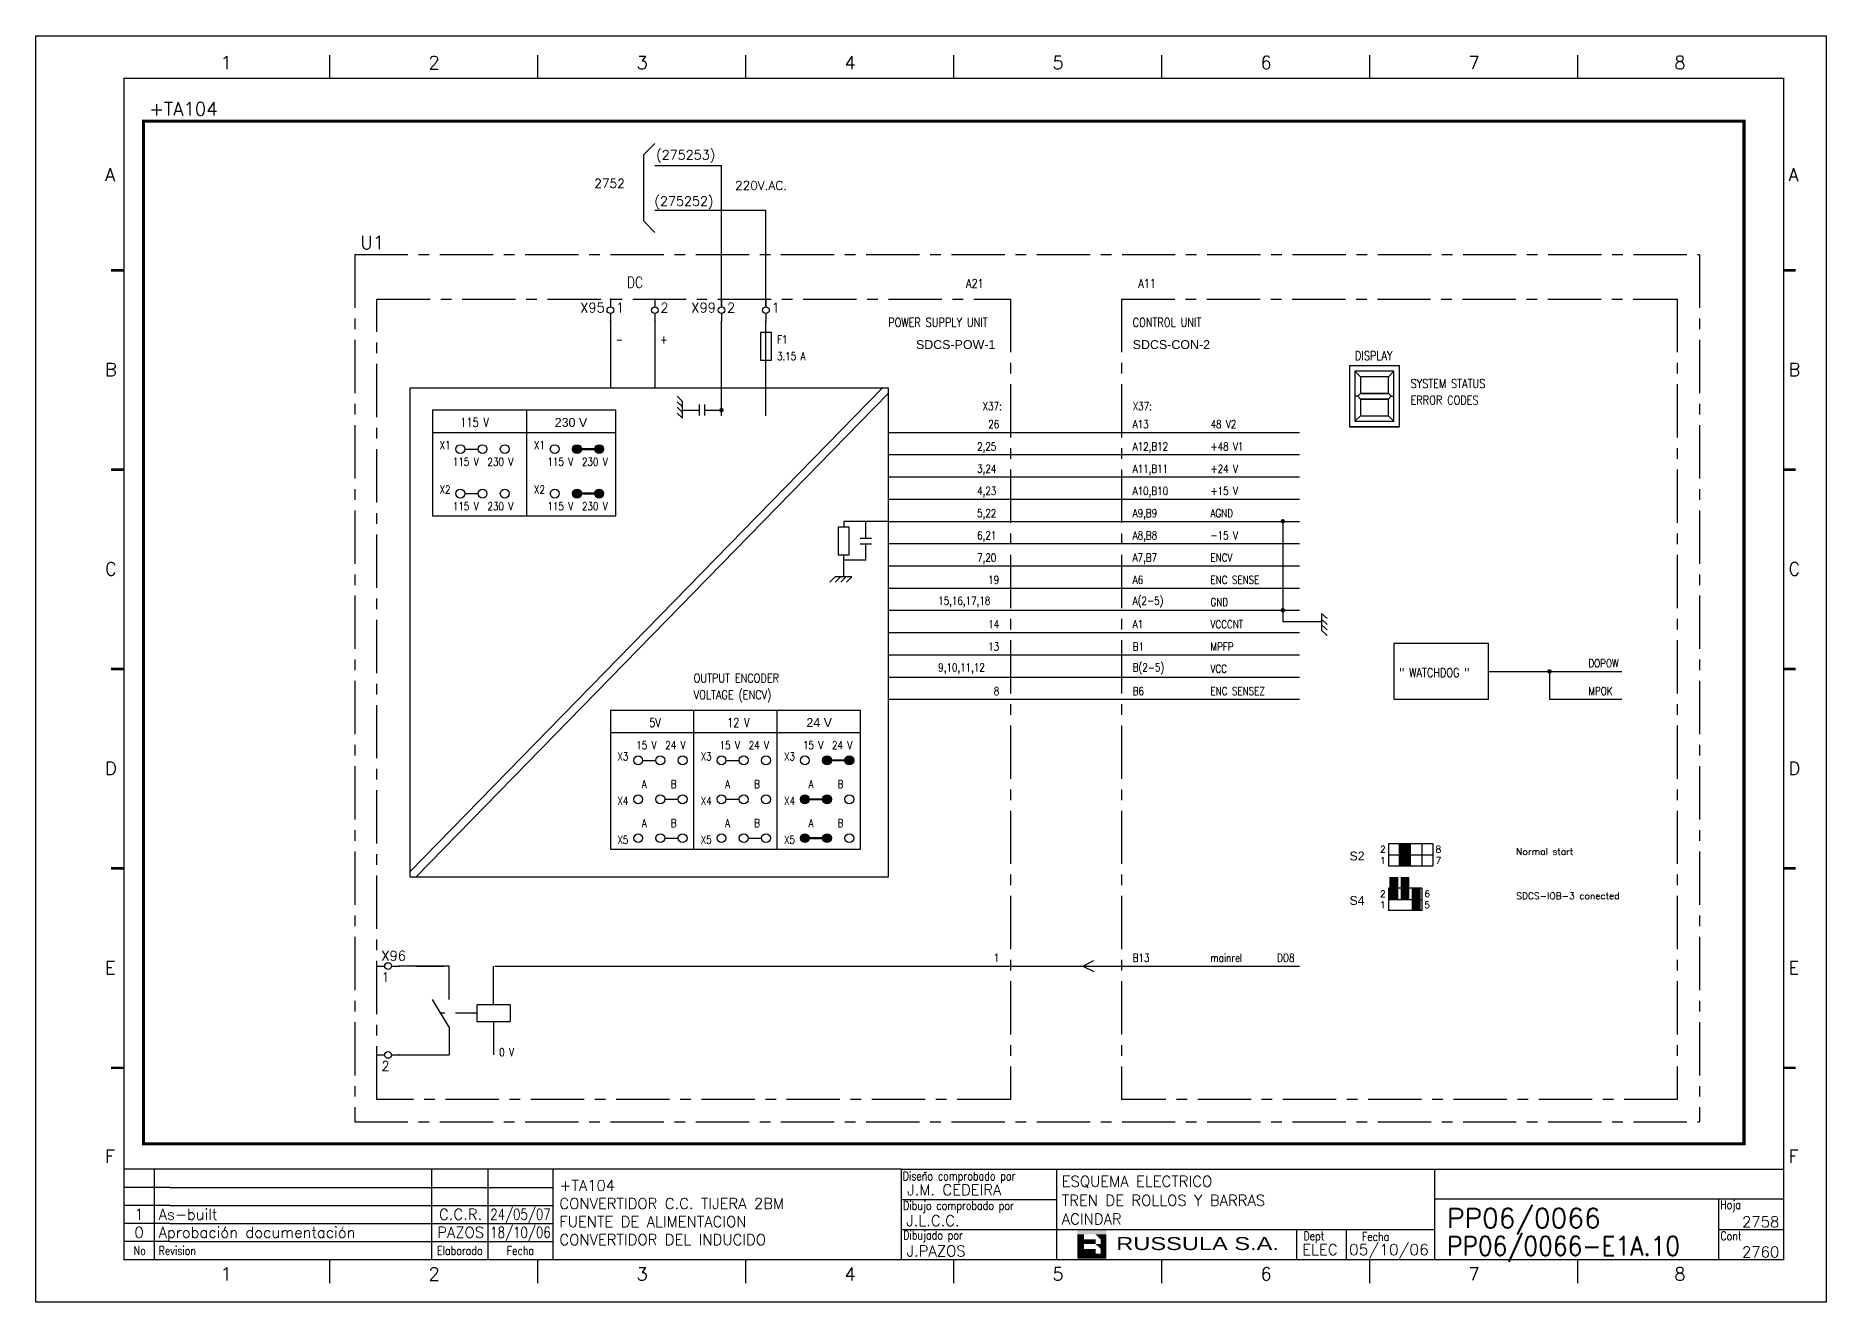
# Model space of a CAD drawing. Extents: x -25 to 1044, y -25744 to 292.
# Drawn here: x 432.8 to 852.8, y -20972.9 to -20675.9 of the extents above; entities that cross this region are included whole.
import ezdxf
from ezdxf.enums import TextEntityAlignment as Align

# ---------------------------------------------------------------- set-up
doc = ezdxf.new("R2010")
doc.units = 0
doc.header["$LTSCALE"] = 10
doc.header["$MEASUREMENT"] = 0
for name, pattern in [('CENTER', [2, 1.25, -0.25, 0.25, -0.25]), ('DASHDOT', [1, 0.5, -0.25, 0, -0.25]), ('DASHED', [0.75, 0.5, -0.25])]:
    doc.linetypes.add(name, pattern=pattern)
doc.layers.get('0').update_dxf_attribs({"linetype": 'CONTINUOUS'})
for name, color, linetype in [('1', 7, 'CONTINUOUS'), ('10', 5, 'CONTINUOUS'), ('2', 7, 'CONTINUOUS'), ('25', 3, 'CONTINUOUS'), ('25K', 4, 'DASHED'), ('25PK', 4, 'CENTER'), ('35', 2, 'CONTINUOUS'), ('8', 1, 'CONTINUOUS'), ('9', 6, 'CONTINUOUS'), ('DIBUJO', 7, 'CONTINUOUS'), ('NODE', 7, 'CONTINUOUS')]:
    doc.layers.add(name, color=color, linetype=linetype)
doc.styles.add('ABBSTYLE', font='ROMANS.SHX', dxfattribs={"width": 0.8})
doc.styles.add('HELV', font='HELVBLD.SHX', dxfattribs={"width": 1.2})
doc.styles.add('HELVETICA', font='HELV.SHX')
doc.styles.add('LABEL', font='SIMPLEX', dxfattribs={"width": 0.8, "height": 4})
doc.styles.add('ROMANS', font='romans')
doc.styles.get("Standard").update_dxf_attribs({"font": 'simplex'})

# ---------------------------------------------------------------- blocks, each defined once
blk = doc.blocks.new('NOD', base_point=(237.5, 170))
at = {"layer": 'NODE'}
blk.add_point((237.5, 170), dxfattribs=at)
blk = doc.blocks.new('$$PLL21C')
for p, q in [((-2.5, 0), (-0.75, 0)), ((0.75, 0), (2.5, 0))]:
    blk.add_line(p, q)
at = {"layer": '2'}
blk.add_circle((0, 0), 0.75, dxfattribs=at)
for p in [(-2.5, 0), (2.5, 0)]:
    blk.add_blockref('NOD', p, dxfattribs=at)
at = {"layer": '8'}
blk.add_attdef('*A', (-1.5, -3.575), '', height=2.15, dxfattribs=at)
at = {"layer": '9'}
blk.add_attdef('ID', (-1.5, 1.25), '', height=2.15, dxfattribs=at)
blk = doc.blocks.new('$$PLU21C')
for p, q in [((0, 2.5), (0, 0.75)), ((0, -0.75), (0, -2.5))]:
    blk.add_line(p, q)
at = {"layer": '2'}
blk.add_circle((0, 0), 0.75, dxfattribs=at)
for p in [(0, 2.5), (0, -2.5)]:
    blk.add_blockref('NOD', p, dxfattribs=at)
at = {"layer": '8'}
blk.add_attdef('*A', (1.25, -0.5), '', height=2.15, dxfattribs=at)
at = {"layer": '9'}
blk.add_attdef('ID', text='', height=2.15, dxfattribs=at).set_placement((-1.25, -0.5), align=Align.RIGHT)
blk = doc.blocks.new('newcajec')
at = {"layer": '1'}
for p, q in [((179.4, 20.85), (0.13, 20.85)), ((7, 20.85), (7, 0)), ((71, 20.85), (71, 0)), ((84, 20.85), (84, 0.09)), ((99, 20.85), (99, 0)), ((215.2, 20.8), (215.2, 0)), ((10.6, 16.64), (0, 16.64)), ((10.6, 16.64), (99, 16.64)), ((184.64, 20.18), (184.81, 20.01)), ((184.81, 20.01), (185.18, 20.25)), ((10.6, 12.48), (0, 12.48)), ((10.6, 12.48), (99, 12.48)), ((179.4, 13.87), (215.2, 13.87)), ((368, 14.06), (368, 0)), ((10.6, 8.32), (0, 8.32)), ((10.6, 8.32), (99, 8.32)), ((10.6, 4.16), (0, 4.16)), ((10.6, 4.16), (99, 4.16)), ((179.4, 6.93), (267.63, 6.93)), ((267.63, 6.93), (302.5, 6.93)), ((270.63, 6.91), (270.63, 0)), ((282.07, 6.93), (282.07, 0)), ((368, 6.93), (383, 6.93))]:
    blk.add_line(p, q, dxfattribs=at)
for points in [[(47.5, 272.5, 0.3, 0.3, 0), (47.5, 277.91, 0.3, 0.3, 0)], [(95.5, 272.5, 0.3, 0.3, 0), (95.5, 277.91, 0.3, 0.3, 0)], [(143.5, 272.5, 0.3, 0.3, 0), (143.5, 277.91, 0.3, 0.3, 0)], [(191.5, 272.5, 0.3, 0.3, 0), (191.5, 277.91, 0.3, 0.3, 0)], [(239.5, 272.5, 0.3, 0.3, 0), (239.5, 277.91, 0.3, 0.3, 0)], [(287.5, 272.5, 0.3, 0.3, 0), (287.5, 277.91, 0.3, 0.3, 0)], [(335.5, 272.5, 0.3, 0.3, 0), (335.5, 277.91, 0.3, 0.3, 0)], [(-2.99, 228.23, 0.6, 0.6, 0), (-0.18, 228.23, 0.6, 0.6, 0)], [(383.01, 228.23, 0.6, 0.6, 0), (385.82, 228.23, 0.6, 0.6, 0)], [(-2.99, 182.23, 0.6, 0.6, 0), (-0.18, 182.23, 0.6, 0.6, 0)], [(383.01, 182.23, 0.6, 0.6, 0), (385.82, 182.23, 0.6, 0.6, 0)], [(-2.99, 136.23, 0.6, 0.6, 0), (-0.18, 136.23, 0.6, 0.6, 0)], [(383.01, 136.23, 0.6, 0.6, 0), (385.82, 136.23, 0.6, 0.6, 0)], [(-2.99, 90.23, 0.6, 0.6, 0), (-0.18, 90.23, 0.6, 0.6, 0)], [(383.01, 90.23, 0.6, 0.6, 0), (385.82, 90.23, 0.6, 0.6, 0)], [(-2.99, 44.23, 0.6, 0.6, 0), (-0.18, 44.23, 0.6, 0.6, 0)], [(383.01, 44.23, 0.6, 0.6, 0), (385.82, 44.23, 0.6, 0.6, 0)], [(383, 20.8, 0.3, 0.3, 0), (179.4, 20.8, 0.3, 0.3, 0), (179.4, 0, 0.3, 0.3, 0)], [(302.5, 20.8, 0.3, 0.3, 0), (302.5, 0, 0.3, 0.3, 0)], [(302.5, 14, 0.3, 0.3, 0), (383, 14, 0.3, 0.3, 0)], [(47.5, -5.5, 0.3, 0.3, 0), (47.5, -0.09, 0.3, 0.3, 0)], [(95.5, -5.5, 0.3, 0.3, 0), (95.5, -0.09, 0.3, 0.3, 0)], [(143.5, -5.5, 0.3, 0.3, 0), (143.5, -0.09, 0.3, 0.3, 0)], [(191.5, -5.5, 0.3, 0.3, 0), (191.5, -0.09, 0.3, 0.3, 0)], [(239.5, -5.5, 0.3, 0.3, 0), (239.5, -0.09, 0.3, 0.3, 0)], [(287.5, -5.5, 0.3, 0.3, 0), (287.5, -0.09, 0.3, 0.3, 0)], [(335.5, -5.5, 0.3, 0.3, 0), (335.5, -0.09, 0.3, 0.3, 0)]]:
    blk.add_lwpolyline(points, format="xyseb", dxfattribs=at)
at = {"layer": '1', "const_width": 0.3}
blk.add_lwpolyline([(0, 0), (0, 272.5), (383, 272.5), (383, 0)], close=True, dxfattribs=at)
at = {"layer": '2', "color": 14}
for p, q in [((221.42, 4.69), (221.42, 5.81)), ((221.42, 2.47), (221.42, 3.58))]:
    blk.add_line(p, q, dxfattribs=at)
for points in [[(220.05, 5.81), (220.05, 6.92), (226.74, 5.81), (226.74, 6.92)], [(221.42, 2.47), (220.05, 2.47), (221.42, 5.81), (220.05, 5.81)], [(221.42, 4.69), (224.25, 4.69), (221.42, 3.58), (224.25, 3.58)], [(224.25, 5.81), (225.37, 5.81), (225.37, 4.69)], [(225.37, 5.81), (226.74, 5.81), (225.37, 1.35), (226.74, 1.35)], [(224.25, 0.24), (224.25, 2.47), (220.05, 0.24), (220.05, 2.47)], [(224.25, 3.58), (225.37, 3.58), (225.37, 2.47)], [(226.74, 1.35), (226.74, 0.24), (224.25, 1.35), (224.25, 0.24)]]:
    blk.add_solid(points, dxfattribs=at)
at = {"layer": '1', "style": 'ROMANS'}
for s, p in [('1', (22.29, 274.68)), ('2', (70.29, 274.68)), ('3', (118.29, 274.68)), ('4', (166.29, 274.68)), ('5', (214.29, 274.68)), ('6', (262.29, 274.68)), ('7', (310.29, 274.68)), ('8', (357.79, 274.68)), ('A', (-4.37, 248.84)), ('A', (384.13, 248.84)), ('B', (-4.37, 203.84)), ('B', (384.13, 203.84)), ('C', (-4.37, 157.84)), ('C', (384.13, 157.84)), ('D', (-4.37, 111.84)), ('D', (384.13, 111.84)), ('E', (-4.37, 65.84)), ('E', (384.13, 65.84)), ('F', (-4.37, 22.34)), ('F', (384.13, 22.34)), ('1', (22.29, -4.82)), ('2', (70.29, -4.82)), ('3', (118.29, -4.82)), ('4', (166.29, -4.82)), ('5', (214.29, -4.82)), ('6', (262.29, -4.82)), ('7', (310.29, -4.82)), ('8', (357.79, -4.82))]:
    blk.add_text(s, height=3, dxfattribs=at).set_placement(p)
at = {"layer": '1', "style": 'LABEL', "width": 0.8}
for s, p in [('Diseno comprobado por', (179.73, 18.27)), ('Dibujo comprobado por', (179.81, 11.47)), ('Hoja', (368.38, 11.66)), ('Dibujado por', (179.83, 4.64)), ('Fecha', (285.71, 4.3)), ('Cont', (368.43, 4.46)), ('No', (2.23, 1.05)), ('Revision', (8, 1.05))]:
    blk.add_text(s, height=2, dxfattribs=at).set_placement(p)
for s, p in [('Dept', (274.61, 4.44)), ('Elaborado', (77.5, 1.05)), ('Fecha', (91.5, 1.05))]:
    blk.add_text(s, height=2, dxfattribs=at).set_placement(p, align=Align.CENTER)
at = {"layer": '10', "style": 'ROMANS'}
for tag, p in [('REV41', (3.5, 18.74)), ('REV43', (77.7, 18.74)), ('REV31', (3.5, 14.58)), ('REV33', (77.7, 14.58)), ('REV21', (3.5, 10.42)), ('REV23', (77.7, 10.42)), ('REV11', (3.5, 6.27)), ('REV13', (77.7, 6.27))]:
    blk.add_attdef(tag, text='', height=2.5, dxfattribs=at).set_placement(p, align=Align.MIDDLE)
for tag, p, height in [('REV42', (8, 17.49), 2.5), ('SHEETNAME1', (100.5, 15.83), 2.5), ('DESIGNCHECK', (180.74, 14.83), 2.5), ('DOCUMENTTYPE', (216.43, 16.8), 2.5), ('NOTA', (305.32, 15.8), 3), ('REV32', (8, 13.33), 2.5), ('SHEETNAME2', (100.5, 11.67), 2.5), ('OBJECT', (216.43, 12.4), 2.5), ('REV22', (8, 9.17), 2.5), ('SHEETNAME3', (100.5, 7.51), 2.5), ('DRAWINGCHECK', (180.53, 7.71), 2.5), ('CUSTOMER', (216.43, 8.08), 2.5), ('ORDER', (305.32, 7.3), 4.5), ('REV12', (8, 5.01), 2.5), ('SHEETNAME4', (100.5, 3.35), 2.5), ('DOCUMENT_ID', (305.32, 0.93), 4.4), ('USER', (180.63, 0.71), 2.5), ('DEPARTMENT', (271.93, 1.05), 2.5)]:
    blk.add_attdef(tag, p, '', height=height, dxfattribs=at)
for tag, width, p, p2 in [('REV44', 1.221199, (84.53, 17.49), (98.48, 17.49)), ('REV34', 1.221199, (84.53, 13.33), (98.48, 13.33)), ('REV24', 1.221199, (84.53, 9.17), (98.48, 9.17)), ('REV14', 1.221199, (84.53, 5.01), (98.48, 5.01)), ('CREATED2', 7.039915, (282.71, 1.05), (301.14, 1.05))]:
    blk.add_attdef(tag, text='', height=2.5, dxfattribs=dict(at, width=width)).set_placement(p, p2, align=Align.FIT)
for tag, p in [('SHEET', (382, 7.43)), ('NEXTSHEET', (382, 0.5))]:
    blk.add_attdef(tag, text='', height=2.5, dxfattribs=at).set_placement(p, align=Align.RIGHT)
at = {"layer": 'DIBUJO', "color": 14, "style": 'HELVETICA', "width": 1.3}
blk.add_text('RUSSULA S.A.', height=3, dxfattribs=at).set_placement((229, 2.19))

msp = doc.modelspace()

# ---------------------------------------------------------------- linework, layer by layer
at = {"layer": '2', "color": 7}
for p, q in [((575.44, -20703.76), (578.05, -20701.15)), ((575.44, -20719.4), (575.44, -20703.76)), ((578.05, -20706.36), (593.69, -20706.36)), ((593.69, -20739.21), (593.69, -20706.36)), ((578.05, -20716.79), (604.12, -20716.79)), ((604.12, -20739.21), (604.12, -20716.79)), ((578.05, -20722.01), (575.44, -20719.4)), ((760.56, -20865.41), (750.13, -20865.41)), ((750.13, -20865.41), (750.13, -20870.62)), ((752.73, -20870.62), (752.73, -20865.41)), ((755.34, -20870.62), (755.34, -20865.41)), ((757.95, -20865.41), (757.95, -20870.62)), ((760.56, -20865.41), (760.56, -20870.62)), ((750.13, -20868.01), (760.56, -20868.01)), ((750.13, -20870.62), (760.56, -20870.62)), ((750.13, -20870.62), (760.56, -20870.62)), ((750.13, -20875.83), (750.13, -20881.05)), ((757.95, -20875.83), (750.13, -20875.83)), ((757.95, -20875.83), (757.95, -20881.05)), ((750.13, -20878.44), (757.95, -20878.44)), ((757.95, -20881.05), (750.13, -20881.05))]:
    msp.add_line(p, q, dxfattribs=at)
at = {"layer": '2', "color": 3, "linetype": 'DASHDOT', "const_width": 0.73}
msp.add_lwpolyline([(458.11, -20695.93), (833.56, -20695.93), (833.56, -20935.8), (458.11, -20935.8), (458.11, -20695.93)], dxfattribs=at)
at = {"layer": '2', "color": 7, "const_width": 1.04}
for points in [[(559.28, -20772.85, 1), (560.32, -20772.85, 1)], [(564.49, -20772.85, 1), (565.53, -20772.85, 1)], [(559.28, -20783.28, 1), (560.32, -20783.28, 1)], [(564.49, -20783.28, 1), (565.53, -20783.28, 1)], [(617.94, -20845.85, 1), (618.98, -20845.85, 1)], [(623.15, -20845.85, 1), (624.2, -20845.85, 1)], [(612.72, -20854.98, 1), (613.77, -20854.98, 1)], [(617.94, -20854.98, 1), (618.98, -20854.98, 1)], [(612.72, -20864.1, 1), (613.77, -20864.1, 1)], [(617.94, -20864.1, 1), (618.98, -20864.1, 1)]]:
    msp.add_lwpolyline(points, format="xyb", close=True, dxfattribs=at)
at = {"layer": '2', "color": 7, "const_width": 0.521}
for points in [[(560.79, -20772.85), (564.13, -20772.85)], [(560.79, -20783.28), (564.13, -20783.28)], [(619.45, -20845.85), (622.79, -20845.85)], [(614.24, -20854.98), (617.57, -20854.98)], [(614.24, -20864.1), (617.57, -20864.1)]]:
    msp.add_lwpolyline(points, dxfattribs=at)
at = {"layer": '2', "color": 7}
for points in [[(752.73, -20865.41), (752.73, -20870.62), (755.34, -20865.41), (755.34, -20870.62)], [(750.39, -20878.4), (750.39, -20873.18), (752.47, -20878.4), (752.47, -20873.18)], [(752.99, -20878.4), (752.99, -20873.18), (755.08, -20878.4), (755.08, -20873.18)], [(755.6, -20881.05), (755.6, -20875.83), (757.69, -20881.05), (757.69, -20875.83)]]:
    msp.add_solid(points, dxfattribs=at)
at = {"layer": '25'}
for p, q in [((568.92, -20763.72), (525.9, -20763.72)), ((525.9, -20763.72), (525.9, -20788.49)), ((548.06, -20788.49), (548.06, -20763.72)), ((568.92, -20788.49), (568.92, -20763.72)), ((525.9, -20768.94), (568.92, -20768.94)), ((525.9, -20788.49), (568.92, -20788.49)), ((626.28, -20834.12), (567.62, -20834.12)), ((567.62, -20834.12), (567.62, -20866.71)), ((587.17, -20866.71), (587.17, -20834.12)), ((606.73, -20866.71), (606.73, -20834.12)), ((626.28, -20866.71), (626.28, -20834.12)), ((567.62, -20839.33), (626.28, -20839.33)), ((567.62, -20866.71), (626.28, -20866.71))]:
    msp.add_line(p, q, dxfattribs=at)
at = {"layer": '25K'}
msp.add_line((536.33, -20905.17), (527.86, -20905.17), dxfattribs=at)
at = {"layer": '25PK'}
for p, q in [((507.65, -20727.22), (823.13, -20727.22)), ((507.65, -20727.22), (823.13, -20727.22)), ((507.65, -20727.22), (507.65, -20930.59)), ((507.65, -20727.22), (507.65, -20930.59)), ((823.13, -20727.22), (823.13, -20930.59)), ((512.87, -20925.37), (512.87, -20737.65)), ((512.87, -20737.65), (661.48, -20737.65)), ((661.48, -20737.65), (661.48, -20925.37)), ((687.55, -20737.65), (687.55, -20925.37)), ((687.55, -20737.65), (817.91, -20737.65)), ((817.91, -20737.65), (817.91, -20925.37)), ((661.48, -20925.37), (512.87, -20925.37)), ((817.91, -20925.37), (687.55, -20925.37)), ((507.65, -20930.59), (823.13, -20930.59))]:
    msp.add_line(p, q, dxfattribs=at)
at = {"layer": '35'}
for p, q in [((567.62, -20742.86), (567.62, -20758.51)), ((578.05, -20742.86), (578.05, -20758.51)), ((593.69, -20765.03), (593.69, -20742.86)), ((604.12, -20765.03), (604.12, -20742.86)), ((602.82, -20745.47), (602.82, -20751.99)), ((605.42, -20745.47), (602.82, -20745.47)), ((605.42, -20751.99), (605.42, -20745.47)), ((602.82, -20751.99), (605.42, -20751.99)), ((752.73, -20753.29), (741, -20753.29)), ((741, -20753.29), (741, -20767.63)), ((751.43, -20754.6), (742.3, -20754.6)), ((742.3, -20754.6), (742.3, -20761.12)), ((743.61, -20755.9), (742.3, -20754.6)), ((750.13, -20755.9), (743.61, -20755.9)), ((743.61, -20755.9), (743.61, -20759.81)), ((750.13, -20755.9), (751.43, -20754.6)), ((750.13, -20759.81), (750.13, -20755.9)), ((751.43, -20761.12), (751.43, -20754.6)), ((752.73, -20767.63), (752.73, -20753.29)), ((520.69, -20873.23), (520.69, -20758.51)), ((520.69, -20871.92), (631.5, -20758.51)), ((520.69, -20758.51), (632.8, -20758.51)), ((521.99, -20873.23), (632.8, -20759.81)), ((584.57, -20761.68), (583.3, -20760.46)), ((632.8, -20758.51), (632.8, -20873.23)), ((742.3, -20759.81), (742.3, -20766.33)), ((742.96, -20760.46), (742.31, -20760.46)), ((743.61, -20759.81), (742.96, -20760.46)), ((742.96, -20760.46), (743.61, -20761.12)), ((750.13, -20759.81), (743.61, -20759.81)), ((743.61, -20759.81), (750.13, -20759.81)), ((750.13, -20759.81), (750.78, -20760.46)), ((750.78, -20760.46), (750.13, -20761.12)), ((750.78, -20760.46), (751.42, -20760.46)), ((751.43, -20766.33), (751.43, -20759.81)), ((584.57, -20762.95), (583.3, -20761.74)), ((584.57, -20764.25), (583.3, -20763.03)), ((584.57, -20765.61), (583.3, -20764.39)), ((584.57, -20765.61), (584.57, -20761.67)), ((588.42, -20762.39), (588.42, -20764.99)), ((589.73, -20762.39), (589.73, -20764.99)), ((750.13, -20761.12), (743.61, -20761.12)), ((743.61, -20761.12), (750.13, -20761.12)), ((743.61, -20761.12), (743.61, -20765.03)), ((750.13, -20765.03), (750.13, -20761.12)), ((632.8, -20768.94), (729.27, -20768.94)), ((741, -20767.63), (752.73, -20767.63)), ((752.73, -20767.63), (741, -20767.63)), ((743.61, -20765.03), (742.3, -20766.33)), ((742.3, -20766.33), (751.43, -20766.33)), ((743.61, -20765.03), (750.13, -20765.03)), ((750.13, -20765.03), (751.43, -20766.33)), ((533.46, -20772.85), (536.59, -20772.85)), ((560.84, -20772.85), (563.97, -20772.85)), ((632.8, -20774.15), (729.27, -20774.15)), ((632.8, -20779.37), (729.27, -20779.37)), ((533.46, -20783.28), (536.59, -20783.28)), ((560.84, -20783.28), (563.97, -20783.28)), ((632.8, -20784.58), (729.27, -20784.58)), ((632.8, -20789.79), (729.27, -20789.79)), ((621.04, -20791.15), (621.04, -20797.67)), ((623.64, -20791.15), (621.04, -20791.15)), ((623.64, -20797.67), (623.64, -20791.15)), ((626.25, -20793.76), (628.86, -20793.76)), ((621.04, -20797.67), (623.64, -20797.67)), ((626.25, -20795.06), (628.86, -20795.06)), ((632.8, -20795.01), (729.27, -20795.01)), ((632.8, -20800.22), (729.27, -20800.22)), ((620.32, -20802.83), (619.1, -20804.09)), ((624.26, -20802.83), (620.32, -20802.83)), ((621.6, -20802.83), (620.38, -20804.09)), ((622.9, -20802.83), (621.68, -20804.09)), ((624.26, -20802.83), (623.04, -20804.09)), ((632.8, -20805.44), (729.27, -20805.44)), ((632.8, -20810.65), (729.27, -20810.65)), ((734.48, -20811.37), (735.75, -20812.59)), ((734.48, -20811.37), (734.48, -20815.31)), ((734.48, -20812.73), (735.75, -20813.95)), ((734.48, -20814.03), (735.75, -20815.25)), ((632.8, -20815.87), (729.27, -20815.87)), ((734.48, -20815.31), (735.75, -20816.53)), ((773.59, -20818.47), (751.43, -20818.47)), ((751.43, -20818.47), (751.43, -20831.51)), ((773.59, -20831.51), (773.59, -20818.47)), ((632.8, -20821.08), (729.27, -20821.08)), ((632.8, -20826.3), (729.27, -20826.3)), ((632.8, -20831.51), (729.27, -20831.51)), ((751.43, -20831.51), (773.59, -20831.51)), ((575.18, -20845.85), (578.31, -20845.85)), ((594.73, -20845.85), (597.86, -20845.85)), ((619.5, -20845.85), (622.63, -20845.85)), ((580.39, -20854.98), (583.52, -20854.98)), ((594.73, -20854.98), (597.86, -20854.98)), ((594.73, -20854.98), (597.86, -20854.98)), ((614.29, -20854.98), (617.42, -20854.98)), ((614.29, -20854.98), (617.42, -20854.98)), ((580.39, -20864.1), (583.52, -20864.1)), ((599.95, -20864.1), (603.08, -20864.1)), ((614.29, -20864.1), (617.42, -20864.1)), ((632.8, -20873.23), (520.69, -20873.23)), ((529.81, -20894.08), (518.08, -20894.08)), ((521.99, -20894.08), (528.51, -20894.08)), ((529.81, -20901.91), (529.81, -20894.08)), ((540.24, -20903.21), (540.24, -20894.08)), ((540.5, -20894.08), (729.27, -20894.08)), ((678.43, -20894.08), (681.03, -20892.78)), ((678.43, -20894.08), (681.03, -20895.39)), ((529.81, -20908.42), (525.9, -20901.91)), ((544.15, -20903.21), (536.33, -20903.21)), ((536.33, -20903.21), (536.33, -20907.12)), ((544.15, -20903.21), (544.15, -20907.12)), ((536.33, -20907.12), (544.15, -20907.12)), ((540.24, -20907.12), (540.24, -20914.94)), ((529.81, -20908.42), (529.81, -20914.94)), ((518.08, -20914.94), (529.81, -20914.94))]:
    msp.add_line(p, q, dxfattribs=at)
for points in [[(584.51, -20763.72), (588.42, -20763.72)], [(589.73, -20763.72), (593.64, -20763.72)], [(632.8, -20789.79), (622.37, -20789.79), (622.37, -20791.15)], [(627.59, -20793.76), (627.59, -20789.85)], [(725.36, -20789.79), (725.36, -20810.65), (725.36, -20813.26), (734.48, -20813.26)], [(622.37, -20802.89), (622.37, -20797.67)], [(627.59, -20798.97), (627.59, -20795.06)], [(627.59, -20798.92), (622.37, -20798.92)], [(773.59, -20824.99), (804.88, -20824.99)], [(787.93, -20824.99), (787.93, -20831.51), (804.88, -20831.51)]]:
    msp.add_lwpolyline(points, dxfattribs=at)
at = {"layer": '35', "const_width": 0.521}
for points in [[(593.43, -20763.72, 1), (593.95, -20763.72, 1)], [(725.1, -20789.79, 1), (725.62, -20789.79, 1)], [(725.1, -20810.65, 1), (725.62, -20810.65, 1)], [(787.67, -20824.99, 1), (788.19, -20824.99, 1)]]:
    msp.add_lwpolyline(points, format="xyb", close=True, dxfattribs=at)
at = {"layer": '35'}
for centre in [(532.42, -20772.85), (537.64, -20772.85), (542.85, -20772.85), (554.58, -20772.85), (559.8, -20772.85), (565.01, -20772.85), (532.42, -20783.28), (537.64, -20783.28), (542.85, -20783.28), (554.58, -20783.28), (559.8, -20783.28), (565.01, -20783.28), (574.14, -20845.85), (579.35, -20845.85), (584.57, -20845.85), (593.69, -20845.85), (598.91, -20845.85), (604.12, -20845.85), (613.25, -20845.85), (618.46, -20845.85), (623.68, -20845.85), (574.14, -20854.98), (574.14, -20854.98), (579.35, -20854.98), (579.35, -20854.98), (584.57, -20854.98), (584.57, -20854.98), (593.69, -20854.98), (593.69, -20854.98), (598.91, -20854.98), (598.91, -20854.98), (604.12, -20854.98), (604.12, -20854.98), (613.25, -20854.98), (613.25, -20854.98), (618.46, -20854.98), (618.46, -20854.98), (623.68, -20854.98), (623.68, -20854.98), (574.14, -20864.1), (579.35, -20864.1), (584.57, -20864.1), (593.69, -20864.1), (598.91, -20864.1), (604.12, -20864.1), (613.25, -20864.1), (618.46, -20864.1), (623.68, -20864.1)]:
    msp.add_circle(centre, 1.04, dxfattribs=at)
at = {"layer": 'DIBUJO'}
msp.add_lwpolyline([(432.84, -20675.92), (852.84, -20675.92), (852.84, -20972.92), (432.84, -20972.92), (432.84, -20675.92)], dxfattribs=at)

# ---------------------------------------------------------------- block references
at = {"layer": '2', "color": 7}
ref = msp.add_blockref('newcajec', (453.52, -20962.92), dxfattribs=dict(at, xscale=1.016513761467892, yscale=1.016513761467892, zscale=1.016513761467892))
ref.add_attrib('REV24', '24/05/07', dxfattribs={"layer": '10', "height": 2.541, "style": 'ROMANS', "width": 0.728168}).set_placement((539.44, -20953.59), (553.62, -20953.59), align=Align.FIT)
ref.add_attrib('SHEETNAME3', 'FUENTE DE ALIMENTACION', (555.67, -20955.29), dxfattribs={"layer": '10', "height": 2.5413, "style": 'ROMANS'})
ref.add_attrib('SHEETNAME2', 'CONVERTIDOR C.C. TIJERA 2BM', (555.67, -20951.06), dxfattribs={"layer": '10', "height": 2.5413, "style": 'ROMANS'})
ref.add_attrib('SHEETNAME1', '+TA104', (555.67, -20946.83), dxfattribs={"layer": '10', "height": 2.541, "style": 'ROMANS'})
ref.add_attrib('USER', 'J.PAZOS', (637.13, -20962.2), dxfattribs={"layer": '10', "height": 2.541, "style": 'ROMANS'})
ref.add_attrib('DRAWINGCHECK', 'J.L.C.C.', (637.03, -20955.08), dxfattribs={"layer": '10', "height": 2.541, "style": 'ROMANS'})
ref.add_attrib('DESIGNCHECK', 'J.M. CEDEIRA', (637.24, -20947.84), dxfattribs={"layer": '10', "height": 2.5413, "style": 'ROMANS'})
ref.add_attrib('REV22', 'As-built', (461.65, -20953.59), dxfattribs={"layer": '10', "height": 2.541, "style": 'ROMANS'})
ref.add_attrib('REV12', 'Aprobación documentación', (461.65, -20957.82), dxfattribs={"layer": '10', "height": 2.5413, "style": 'ROMANS'})
ref.add_attrib('REV21', '1', dxfattribs={"layer": '10', "height": 2.54, "style": 'ROMANS'}).set_placement((457.07, -20952.32), align=Align.MIDDLE)
ref.add_attrib('REV11', '0', dxfattribs={"layer": '10', "height": 2.54, "style": 'ROMANS'}).set_placement((457.07, -20956.55), align=Align.MIDDLE)
ref.add_attrib('SHEETNAME4', 'CONVERTIDOR DEL INDUCIDO', (555.67, -20959.52), dxfattribs={"layer": '10', "height": 2.5413, "style": 'ROMANS'})
ref.add_attrib('REV14', '18/10/06', dxfattribs={"layer": '10', "height": 2.541, "style": 'ROMANS', "width": 0.728168}).set_placement((539.44, -20957.82), (553.62, -20957.82), align=Align.FIT)
ref.add_attrib('REV23', 'C.C.R.', dxfattribs={"layer": '10', "height": 2.541, "style": 'ROMANS'}).set_placement((532.5, -20952.32), align=Align.MIDDLE)
ref.add_attrib('REV13', 'PAZOS', dxfattribs={"layer": '10', "height": 2.541, "style": 'ROMANS'}).set_placement((532.5, -20956.55), align=Align.MIDDLE)
ref.add_attrib('DOCUMENT_ID', 'PP06/0066-E1A.10', (763.88, -20961.97), dxfattribs={"layer": '10', "height": 4.4727, "style": 'ROMANS', "width": 0.9})
ref.add_attrib('ORDER', 'PP06/0066', (763.88, -20955.5), dxfattribs={"layer": '10', "height": 4.574, "style": 'ROMANS'})
ref.add_attrib('CUSTOMER', 'ACINDAR', (673.52, -20954.7), dxfattribs={"layer": '10', "height": 2.541, "style": 'ROMANS'})
ref.add_attrib('OBJECT', 'TREN DE ROLLOS Y BARRAS', (673.52, -20950.31), dxfattribs={"layer": '10', "height": 2.5413, "style": 'ROMANS'})
ref.add_attrib('DOCUMENTTYPE', 'ESQUEMA ELECTRICO', (673.52, -20945.84), dxfattribs={"layer": '10', "height": 2.5413, "style": 'ROMANS'})
ref.add_attrib('CREATED2', '05/10/06', dxfattribs={"layer": '10', "height": 2.541, "style": 'ROMANS', "width": 0.961976}).set_placement((740.89, -20961.86), (759.63, -20961.86), align=Align.FIT)
ref.add_attrib('DEPARTMENT', 'ELEC', (729.94, -20961.86), dxfattribs={"layer": '10', "height": 2.541, "style": 'ROMANS'})
ref.add_attrib('NEXTSHEET', '2760', dxfattribs={"layer": '10', "height": 2.541, "style": 'ROMANS'}).set_placement((841.82, -20962.41), align=Align.RIGHT)
ref.add_attrib('SHEET', '2758', dxfattribs={"layer": '10', "height": 2.541, "style": 'ROMANS'}).set_placement((841.82, -20955.36), align=Align.RIGHT)
at = {"layer": '2', "color": 7, "xscale": 1.042899108923677, "yscale": 1.042899108923677, "zscale": 1.042899108923677}
for name, p, values in [('$$PLU21C', (567.62, -20740.26), {'ID': 'X95', '*A': '1'}), ('$$PLU21C', (578.05, -20740.26), {'*A': '2'}), ('$$PLU21C', (593.69, -20740.26), {'ID': 'X99', '*A': '2'}), ('$$PLU21C', (604.12, -20740.26), {'*A': '1'}), ('$$PLL21C', (515.47, -20894.08), {'ID': 'X96', '*A': '1'}), ('$$PLL21C', (515.47, -20914.94), {'*A': '2'})]:
    msp.add_blockref(name, p, dxfattribs=at).add_auto_attribs(values)

# ---------------------------------------------------------------- texts
at = {"layer": '2', "color": 6}
for s, height, p in [('+TA104', 3.129, (459.42, -20694.63)), ('(275253)', 2.19, (578.35, -20704.92)), ('(275252)', 2.19, (577.94, -20715.8)), ('U1', 3.129, (508.96, -20725.92))]:
    msp.add_text(s, height=height, dxfattribs=at).set_placement(p)
at = {"layer": '2', "color": 7}
for s, height, style, p in [('2752', 2.086, 'ROMANS', (563.85, -20711.58)), ('220V.AC.', 2.086, 'ROMANS', (596.85, -20712.07)), ('S2', 2.086, 'HELV', (741, -20869.32)), ('Normal start', 1.5643, 'ROMANS', (780.11, -20868.01)), ('S4', 2.086, 'HELV', (741, -20879.74)), ('SDCS-IOB-3 conected', 1.5643, 'ROMANS', (780.11, -20878.41))]:
    msp.add_text(s, height=height, dxfattribs=dict(at, style=style)).set_placement(p)
at = {"layer": '2', "color": 7, "style": 'ROMANS'}
for s, p in [('2', (748.82, -20866.71)), ('1', (748.82, -20869.32)), ('8', (761.86, -20866.71)), ('7', (761.86, -20869.32)), ('2', (748.82, -20877.14)), ('6', (759.25, -20877.14)), ('1', (748.82, -20879.74)), ('5', (759.25, -20879.74))]:
    msp.add_text(s, height=1.56, dxfattribs=at).set_placement(p, align=Align.MIDDLE)
at = {"layer": '25', "style": 'ABBSTYLE', "width": 0.8}
for s, height, p in [('DC', 2.607, (571.53, -20735.04)), ('A21', 2.086, (651.05, -20735.04)), ('A11', 2.086, (691.46, -20735.04)), ('POWER SUPPLY UNIT', 2.0858, (632.8, -20744.17)), ('CONTROL UNIT', 2.0858, (690.16, -20744.17)), ('-', 1.88, (568.92, -20748.08)), ('+', 1.88, (579.35, -20748.08)), ('F1', 1.877, (606.73, -20748.08)), ('3.15 A', 1.877, (606.73, -20751.99)), ('DISPLAY', 2.086, (742.3, -20751.99)), ('SYSTEM STATUS', 2.0858, (755.34, -20758.51)), ('ERROR CODES', 2.0858, (755.34, -20762.42)), ('X37:', 1.877, (654.96, -20763.72)), ('X37:', 1.877, (690.16, -20763.72)), ('115 V', 2.086, (532.42, -20767.63)), ('26', 1.877, (656.27, -20767.95)), ('A13', 1.877, (690.16, -20767.95)), ('48 V2', 1.877, (708.41, -20767.95)), ('X1', 1.877, (527.55, -20772.85)), ('X1', 1.877, (549.71, -20772.85)), ('2,25', 1.877, (653.66, -20773.17)), ('A12,B12', 1.877, (690.16, -20773.17)), ('+48 V1', 1.877, (708.41, -20773.17)), ('115 V', 1.877, (530.68, -20776.76)), ('230 V', 1.877, (538.8, -20776.76)), ('115 V', 1.877, (552.85, -20776.76)), ('230 V', 1.877, (560.96, -20776.76)), ('3,24', 1.877, (653.66, -20778.38)), ('A11,B11', 1.877, (690.16, -20778.38)), ('+24 V', 1.877, (708.41, -20778.38)), ('X2', 1.877, (527.55, -20783.28)), ('X2', 1.877, (549.71, -20783.28)), ('115 V', 1.877, (530.68, -20787.19)), ('230 V', 1.877, (538.8, -20787.19)), ('115 V', 1.877, (552.85, -20787.19)), ('230 V', 1.877, (560.96, -20787.19)), ('4,23', 1.877, (653.66, -20783.6)), ('A10,B10', 1.877, (690.16, -20783.6)), ('+15 V', 1.877, (708.41, -20783.6)), ('5,22', 1.877, (653.66, -20788.81)), ('A9,B9', 1.877, (690.16, -20788.81)), ('AGND', 1.877, (708.41, -20788.81)), ('6,21', 1.877, (653.66, -20794.03)), ('A8,B8', 1.877, (690.16, -20794.03)), ('-15 V', 1.877, (708.41, -20794.03)), ('7,20', 1.877, (653.66, -20799.24)), ('A7,B7', 1.877, (690.16, -20799.24)), ('ENCV', 1.877, (708.41, -20799.24)), ('19', 1.877, (656.27, -20804.45)), ('A6', 1.877, (690.16, -20804.45)), ('ENC SENSE', 1.877, (708.41, -20804.45)), ('15,16,17,18', 1.8772, (644.53, -20809.35)), ('A(2-5)', 1.877, (690.16, -20809.35)), ('GND', 1.877, (708.41, -20809.67)), ('14', 1.877, (656.27, -20814.88)), ('A1', 1.877, (690.16, -20814.88)), ('VCCCNT', 1.877, (708.41, -20814.88)), ('13', 1.877, (656.27, -20820.1)), ('B1', 1.877, (690.16, -20820.1)), ('MPFP', 1.877, (708.41, -20820.1)), ('9,10,11,12', 1.877, (644.53, -20824.99)), ('B(2-5)', 1.877, (690.16, -20824.99)), ('VCC', 1.877, (708.41, -20825.31)), ('DOPOW', 1.877, (797.06, -20824.01)), ('OUTPUT ENCODER', 2.0858, (587.17, -20827.6)), ('" WATCHDOG "', 2.0858, (752.73, -20826.3)), ('VOLTAGE (ENCV)', 2.0858, (587.17, -20831.51)), ('8', 1.88, (657.57, -20830.53)), ('B6', 1.877, (690.16, -20830.53)), ('ENC SENSEZ', 1.877, (708.41, -20830.53)), ('MPOK', 1.877, (797.06, -20830.53)), ('5V', 2.086, (576.74, -20838.03)), ('12 V', 2.086, (595, -20838.03)), ('X3', 1.877, (569.26, -20845.85)), ('15 V', 1.877, (573.7, -20843.24)), ('24 V', 1.877, (580.51, -20843.24)), ('X3', 1.877, (588.82, -20845.85)), ('15 V', 1.877, (593.26, -20843.24)), ('24 V', 1.877, (600.07, -20843.24)), ('X3', 1.877, (608.37, -20845.85)), ('15 V', 1.877, (612.81, -20843.24)), ('24 V', 1.877, (619.62, -20843.24)), ('A', 1.88, (575.01, -20852.37)), ('B', 1.88, (581.82, -20852.37)), ('A', 1.88, (594.56, -20852.37)), ('B', 1.88, (601.37, -20852.37)), ('A', 1.88, (614.12, -20852.37)), ('B', 1.88, (620.93, -20852.37)), ('X4', 1.877, (569.26, -20856.28)), ('X4', 1.877, (569.26, -20856.28)), ('X4', 1.877, (588.82, -20856.28)), ('X4', 1.877, (588.82, -20856.28)), ('X4', 1.877, (608.37, -20856.28)), ('X4', 1.877, (608.37, -20856.28)), ('A', 1.88, (575.01, -20861.49)), ('B', 1.88, (581.82, -20861.49)), ('A', 1.88, (594.56, -20861.49)), ('B', 1.88, (601.37, -20861.49)), ('A', 1.88, (614.12, -20861.49)), ('B', 1.88, (620.93, -20861.49)), ('X5', 1.877, (569.26, -20865.41)), ('X5', 1.877, (588.82, -20865.41)), ('X5', 1.877, (608.37, -20865.41)), ('1', 1.88, (657.57, -20893.1)), ('B13', 1.877, (690.16, -20893.1)), ('mainrel', 1.877, (708.41, -20893.1)), ('DO8', 1.877, (724.05, -20893.1)), ('0 V', 1.877, (541.55, -20915.26))]:
    msp.add_text(s, height=height, dxfattribs=at).set_placement(p)
at = {"layer": '25', "style": 'HELV'}
for s, p in [('SDCS-POW-1', (639.32, -20749.38)), ('SDCS-CON-2', (690.16, -20749.38)), ('230 V', (554.58, -20767.63)), ('24 V', (613.61, -20838.03))]:
    msp.add_text(s, height=2.086, dxfattribs=at).set_placement(p)

doc.saveas('drawing.dxf')
